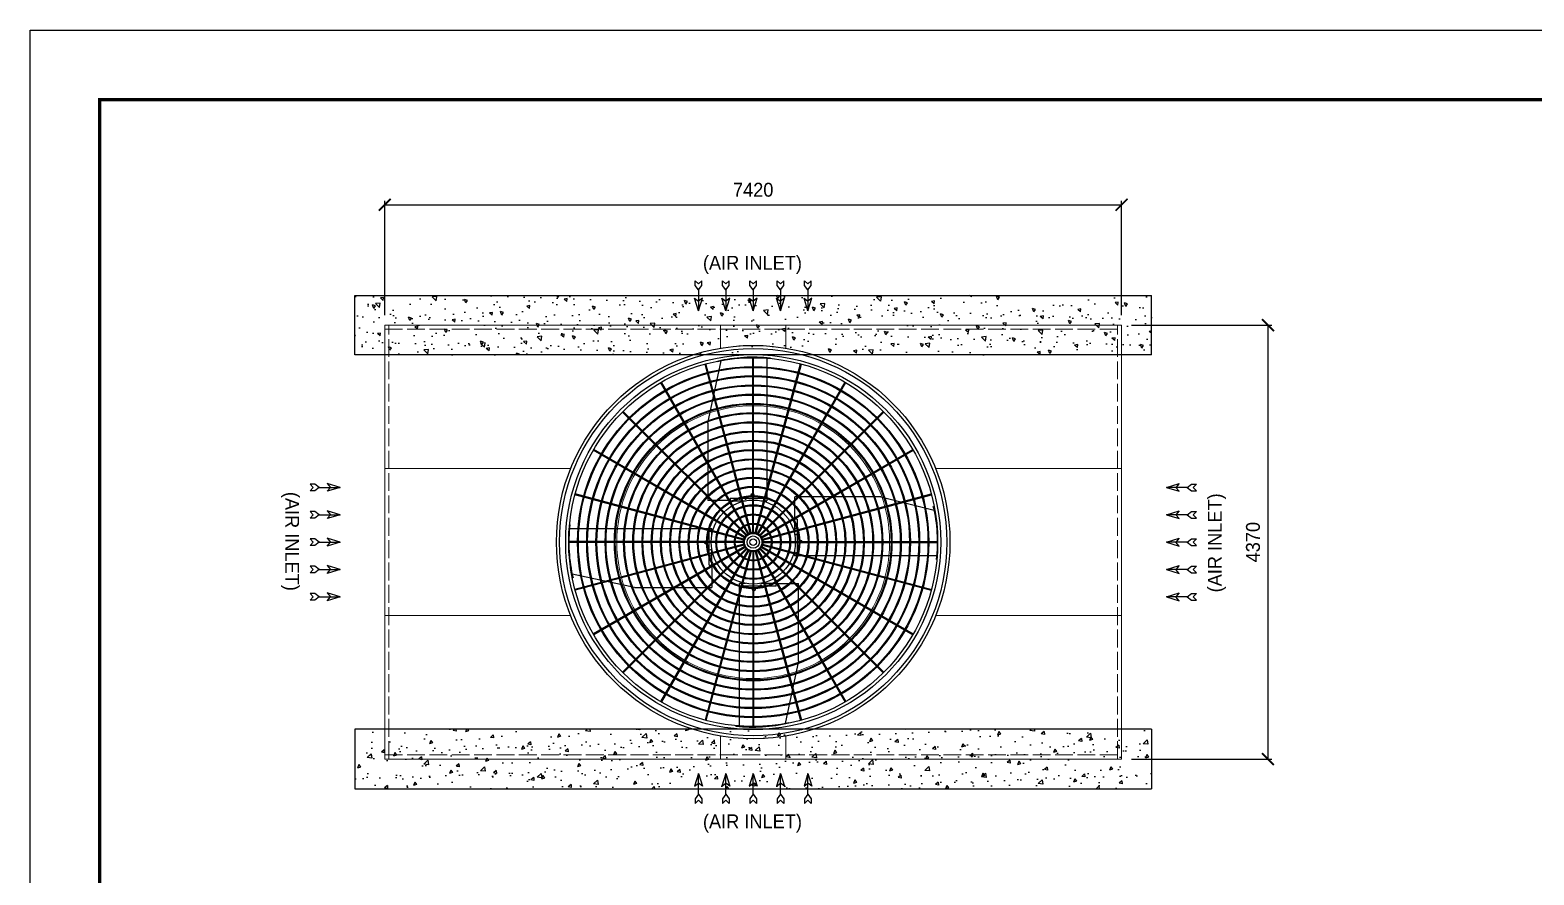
# Model space of a CAD drawing. Header units: millimetres. Extents: x 123866 to 162203, y -62385 to -41590.
# Drawn here: x 132796 to 147938, y -50098 to -41590 of the extents above; entities that cross this region are included whole.
import ezdxf
from ezdxf.enums import TextEntityAlignment as Align

# ---------------------------------------------------------------- set-up
doc = ezdxf.new("R2010")
doc.units = ezdxf.units.MM
doc.header["$LTSCALE"] = 30
doc.header["$MEASUREMENT"] = 0
doc.linetypes.add('DASHED', pattern=[15, 12, -3])
doc.layers.get('0').update_dxf_attribs({"linetype": 'CONTINUOUS'})
doc.layers.get('DEFPOINTS').update_dxf_attribs({"color": 143, "linetype": 'CONTINUOUS'})
for name, color, linetype in [('LINE', 7, 'CONTINUOUS'), ('냉각탑', 4, 'CONTINUOUS'), ('냉각탑_dim', 1, 'CONTINUOUS'), ('냉각탑_form', 1, 'CONTINUOUS'), ('냉각탑_text', 3, 'CONTINUOUS'), ('냉각탑_기초', 23, 'CONTINUOUS')]:
    doc.layers.add(name, color=color, linetype=linetype)
doc.styles.add('HY울릉도L', font='')
doc.styles.add('돋움', font='')
doc.styles.get('HY울릉도L').set_extended_font_data('HY울릉도L')
doc.styles.get('돋움').set_extended_font_data('Dotum')
doc.dimstyles.new('성지DIM', dxfattribs={"dimtxt": 3.5, "dimasz": 3, "dimexe": 1, "dimexo": 2.5, "dimgap": 2, "dimtad": 1, "dimdec": 0, "dimzin": 3, "dimdsep": 46, "dimtxsty": 'HY울릉도L', "dimblk": 'ARCHTICK', "dimcen": -2, "dimclrd": 256, "dimclre": 256, "dimclrt": 7, "dimadec": 0, "dimazin": 0, "dimtfac": 1, "dimtdec": 0, "dimtofl": 0, "dimtmove": 0, "dimatfit": 3, "dimfxl": 0, "dimtolj": 1, "dimtzin": 0, "dimlwe": -1, "dimarcsym": 0})

# ---------------------------------------------------------------- blocks, each defined once
blk = doc.blocks.new('냉각탑form')
at = {"layer": 'DEFPOINTS'}
blk.add_lwpolyline([(0, 297.07), (420.1, 297.07), (420.1, 0), (0, 0)], close=True, dxfattribs=at)
at = {"layer": '냉각탑_form', "const_width": 0.5}
blk.add_lwpolyline([(10, 287.07), (10, 10), (410.1, 10), (410.1, 287.07)], close=True, dxfattribs=at)
blk = doc.blocks.new('A$C1FB73ED1')
for p, q in [((1277, 1342.9), (1277, 2480)), ((1283, 1342.9), (1283, 2480)), ((1260.8, 1340), (966.5, 2438.3)), ((1266.6, 1341.6), (972.3, 2439.9)), ((1293.4, 1341.6), (1587.7, 2439.9)), ((1299.2, 1340), (1593.5, 2438.3)), ((1245.9, 1333), (677.4, 2317.7)), ((1251.1, 1336), (682.6, 2320.7)), ((1308.9, 1336), (1877.4, 2320.7)), ((1314.1, 1333), (1882.6, 2317.7)), ((1233.4, 1322.4), (429.4, 2126.4)), ((1237.6, 1326.6), (433.6, 2130.6)), ((1322.4, 1326.6), (2126.4, 2130.6)), ((1326.6, 1322.4), (2130.6, 2126.4)), ((1224, 1308.9), (239.3, 1877.4)), ((1227, 1314.1), (242.3, 1882.6)), ((1333, 1314.1), (2317.7, 1882.6)), ((1336, 1308.9), (2320.7, 1877.4)), ((1218.4, 1293.4), (120.1, 1587.7)), ((1220, 1299.2), (121.7, 1593.5)), ((1340, 1299.2), (2438.3, 1593.5)), ((1341.6, 1293.4), (2439.9, 1587.7)), ((1217.1, 1283), (80, 1283)), ((1217.1, 1277), (80, 1277)), ((1342.9, 1283), (2480, 1283)), ((1342.9, 1277), (2480, 1277)), ((1218.4, 1266.6), (120.1, 972.3)), ((1220, 1260.8), (121.7, 966.5)), ((1224, 1251.1), (239.3, 682.6)), ((1227, 1245.9), (242.3, 677.4)), ((1233.4, 1237.6), (429.4, 433.6)), ((1237.6, 1233.4), (433.6, 429.4)), ((1245.9, 1227), (677.4, 242.3)), ((1251.1, 1224), (682.6, 239.3)), ((1260.8, 1220), (966.5, 121.7)), ((1266.6, 1218.4), (972.3, 120.1)), ((1277, 1217.1), (1277, 80)), ((1283, 1217.1), (1283, 80)), ((1293.4, 1218.4), (1587.7, 120.1)), ((1299.2, 1220), (1593.5, 121.7)), ((1308.9, 1224), (1877.4, 239.3)), ((1314.1, 1227), (1882.6, 242.3)), ((1322.4, 1233.4), (2126.4, 429.4)), ((1326.6, 1237.6), (2130.6, 433.6)), ((1333, 1245.9), (2317.7, 677.4)), ((1336, 1251.1), (2320.7, 682.6)), ((1340, 1260.8), (2438.3, 966.5)), ((1341.6, 1266.6), (2439.9, 972.3))]:
    blk.add_line(p, q)
for radius in [1280, 1260, 1220, 1200]:
    blk.add_circle((1280, 1280), radius)
at = {"ltscale": 5}
for radius in [1143, 1137, 1083, 1077, 1023, 1017, 963, 957, 903, 897, 843, 837, 783, 777, 723, 717, 663, 657, 603, 597, 543, 537, 483, 477, 423, 417, 363, 357, 303, 297, 243, 237, 183, 177, 123, 117, 63, 57, 40, 21]:
    blk.add_circle((1280, 1280), radius, dxfattribs=at)
at = {"color": 7}
blk.add_circle((1280, 1280), 273.5, dxfattribs=at)
at = {"layer": 'LINE', "color": 7}
for p, q in [((985.2, 2053.4), (1071.5, 2459.4)), ((1368.2, 2477.5), (1368.2, 1567)), ((985.2, 2053.4), (985.2, 1550)), ((1130.8, 1567), (1369.4, 1567)), ((1130.8, 1567), (1369.4, 1567)), ((1130.8, 1567), (1130.8, 1549)), ((1130.8, 1567), (1130.8, 1549)), ((1369.4, 1567), (1369.4, 1549)), ((1369.4, 1567), (1369.4, 1549)), ((2111.5, 1574.8), (1550, 1574.8)), ((1550, 1429.2), (1550, 1574.8)), ((1550, 1429.2), (1550, 1574.8)), ((2111.5, 1574.8), (2457.5, 1488.5)), ((1130.8, 1550), (985.2, 1550)), ((1130.8, 1550), (985.2, 1550)), ((1130.8, 1549), (1230.5, 1549)), ((1130.8, 1549), (1230.5, 1549)), ((1329.5, 1549), (1369.4, 1549)), ((1329.5, 1549), (1369.4, 1549)), ((1549, 1429.2), (1549, 1329.5)), ((1549, 1429.2), (1549, 1329.5)), ((1567, 1429.2), (1549, 1429.2)), ((1567, 1429.2), (1549, 1429.2)), ((1567, 1429.2), (1567, 1190.6)), ((1567, 1429.2), (1567, 1190.6)), ((84.4, 1368.2), (993, 1368.2)), ((84.4, 1368.2), (993, 1368.2)), ((993, 1130.8), (993, 1369.4)), ((993, 1130.8), (993, 1369.4)), ((993, 1369.4), (1011, 1369.4)), ((993, 1369.4), (1011, 1369.4)), ((993, 1130.8), (993, 1369.4)), ((993, 1130.8), (993, 1369.4)), ((993, 1369.4), (1011, 1369.4)), ((993, 1369.4), (1011, 1369.4)), ((1011, 1329.5), (1011, 1369.4)), ((1011, 1329.5), (1011, 1369.4)), ((1011, 1329.5), (1011, 1369.4)), ((1011, 1329.5), (1011, 1369.4)), ((1011, 1130.8), (1011, 1230.5)), ((1011, 1130.8), (1011, 1230.5)), ((1011, 1130.8), (1011, 1230.5)), ((1011, 1130.8), (1011, 1230.5)), ((1549, 1230.5), (1549, 1190.6)), ((1549, 1230.5), (1549, 1190.6)), ((1567, 1190.6), (1549, 1190.6)), ((1567, 1190.6), (1549, 1190.6)), ((2475.6, 1191.8), (1567, 1191.8)), ((993, 1130.8), (1011, 1130.8)), ((993, 1130.8), (1011, 1130.8)), ((993, 1130.8), (1011, 1130.8)), ((993, 1130.8), (1011, 1130.8)), ((1010, 1130.8), (1010, 985.2)), ((1010, 1130.8), (1010, 985.2)), ((1010, 1130.8), (1010, 985.2)), ((1010, 1130.8), (1010, 985.2)), ((508.5, 985.2), (102.5, 1071.5)), ((508.5, 985.2), (1010, 985.2)), ((508.5, 985.2), (1010, 985.2)), ((1230.5, 1011), (1190.6, 1011)), ((1190.6, 993), (1190.6, 1011)), ((1230.5, 1011), (1190.6, 1011)), ((1190.6, 993), (1190.6, 1011)), ((1429.2, 993), (1190.6, 993)), ((1429.2, 993), (1190.6, 993)), ((1191.8, 82.5), (1191.8, 993)), ((1429.2, 1011), (1329.5, 1011)), ((1429.2, 1011), (1329.5, 1011)), ((1429.2, 993), (1429.2, 1011)), ((1429.2, 993), (1429.2, 1011)), ((1429.2, 1010), (1574.8, 1010)), ((1429.2, 1010), (1574.8, 1010)), ((1574.8, 506.6), (1574.8, 1010)), ((1574.8, 506.6), (1488.5, 100.6)), ((1512.8, 104.1), (1512.8, 106.1)), ((1166.8, 83), (1166.8, 85)), ((1393.2, 83), (1393.2, 85))]:
    blk.add_line(p, q, dxfattribs=at)
for points in [[(1272.3, 1594.4), (1268.5, 1587.9), (1272.3, 1581.4), (1279.8, 1581.4), (1283.5, 1587.9), (1279.8, 1594.4)], [(1272.3, 1594.4), (1268.5, 1587.9), (1272.3, 1581.4), (1279.8, 1581.4), (1283.5, 1587.9), (1279.8, 1594.4)], [(965.6, 1272.3), (972.1, 1268.5), (978.6, 1272.3), (978.6, 1279.8), (972.1, 1283.5), (965.6, 1279.8)], [(965.6, 1272.3), (972.1, 1268.5), (978.6, 1272.3), (978.6, 1279.8), (972.1, 1283.5), (965.6, 1279.8)], [(965.6, 1272.3), (972.1, 1268.5), (978.6, 1272.3), (978.6, 1279.8), (972.1, 1283.5), (965.6, 1279.8)], [(965.6, 1272.3), (972.1, 1268.5), (978.6, 1272.3), (978.6, 1279.8), (972.1, 1283.5), (965.6, 1279.8)], [(1594.4, 1287.7), (1587.9, 1291.5), (1581.4, 1287.7), (1581.4, 1280.2), (1587.9, 1276.5), (1594.4, 1280.2)], [(1594.4, 1287.7), (1587.9, 1291.5), (1581.4, 1287.7), (1581.4, 1280.2), (1587.9, 1276.5), (1594.4, 1280.2)], [(1287.7, 965.6), (1291.5, 972.1), (1287.7, 978.6), (1280.2, 978.6), (1276.5, 972.1), (1280.2, 965.6)], [(1287.7, 965.6), (1291.5, 972.1), (1287.7, 978.6), (1280.2, 978.6), (1276.5, 972.1), (1280.2, 965.6)]]:
    blk.add_lwpolyline(points, close=True, dxfattribs=at)
for centre, radius in [((1276, 1587.9), 8.5), ((1276, 1587.9), 8.5), ((1190.6, 1559), 2), ((1190.6, 1559), 2), ((1230.6, 1559), 2), ((1230.6, 1559), 2), ((1349.6, 1559), 2), ((1349.6, 1559), 2), ((1559, 1369.4), 2), ((1559, 1369.4), 2), ((972.1, 1276), 8.5), ((972.1, 1276), 8.5), ((972.1, 1276), 8.5), ((972.1, 1276), 8.5), ((1001, 1349.6), 2), ((1001, 1349.6), 2), ((1001, 1349.6), 2), ((1001, 1349.6), 2), ((1559, 1329.4), 2), ((1559, 1329.4), 2), ((1587.9, 1284), 8.5), ((1587.9, 1284), 8.5), ((1001, 1230.6), 2), ((1001, 1230.6), 2), ((1001, 1230.6), 2), ((1001, 1230.6), 2), ((1001, 1190.6), 2), ((1001, 1190.6), 2), ((1001, 1190.6), 2), ((1001, 1190.6), 2), ((1559, 1210.4), 2), ((1559, 1210.4), 2), ((1210.4, 1001), 2), ((1210.4, 1001), 2), ((1284, 972.1), 8.5), ((1284, 972.1), 8.5), ((1329.4, 1001), 2), ((1329.4, 1001), 2), ((1369.4, 1001), 2), ((1369.4, 1001), 2)]:
    blk.add_circle(centre, radius, dxfattribs=at)
for centre, radius, start, end in [((1280, 1483.4), 1000, 83.50065, 103.45952), ((1280, 1483.4), 998, 83.48757, 103.487), ((1481.5, 1280), 998, 353.48757, 13.487), ((1481.5, 1280), 1000, 353.50065, 13.45952), ((1078.5, 1280), 1000, 173.50065, 193.45952), ((1078.5, 1280), 998, 173.48757, 193.487), ((1280, 1076.6), 998, 263.48757, 283.487), ((1280, 1076.6), 1000, 263.50065, 283.45952)]:
    blk.add_arc(centre, radius, start, end, dxfattribs=at)
blk = doc.blocks.new('_ArchTick')
at = {"color": 0, "linetype": 'ByBlock', "const_width": 0.15}
blk.add_lwpolyline([(-0.5, -0.5), (0.5, 0.5)], dxfattribs=at)
blk = doc.blocks.new('*D63')
at = {"layer": 'DEFPOINTS', "color": 0, "transparency": 16777216}
for p in [(143787, -43349), (136367, -44562), (143787, -44562)]:
    blk.add_point(p, dxfattribs=at)
at = {"layer": '냉각탑_dim', "transparency": 16777216}
for p, q in [((136367, -44462), (136367, -43309)), ((143787, -44462), (143787, -43309))]:
    blk.add_line(p, q, dxfattribs=at)
at = {"layer": '냉각탑_dim', "lineweight": -2, "transparency": 16777216}
blk.add_line((136367, -43349), (143787, -43349), dxfattribs=at)
at = {"layer": '냉각탑_dim', "lineweight": -2, "transparency": 16777216, "xscale": 120, "yscale": 120, "zscale": 120, "rotation": 180}
blk.add_blockref('_ArchTick', (136367, -43349), dxfattribs=at)
at = {"layer": '냉각탑_dim', "lineweight": -2, "transparency": 16777216, "xscale": 120, "yscale": 120, "zscale": 120}
blk.add_blockref('_ArchTick', (143787, -43349), dxfattribs=at)
at = {"layer": '냉각탑_dim', "color": 7, "transparency": 16777216, "insert": (140077, -43199), "char_height": 140, "attachment_point": 5, "style": 'HY울릉도L'}
blk.add_mtext('\\A1;7420', dxfattribs=at)
blk = doc.blocks.new('*D64')
at = {"layer": 'DEFPOINTS', "color": 0, "transparency": 16777216}
for p in [(143787, -44562), (143787, -48932), (145260, -48932)]:
    blk.add_point(p, dxfattribs=at)
at = {"layer": '냉각탑_dim', "transparency": 16777216}
for p, q in [((143887, -44562), (145300, -44562)), ((143887, -48932), (145300, -48932))]:
    blk.add_line(p, q, dxfattribs=at)
at = {"layer": '냉각탑_dim', "lineweight": -2, "transparency": 16777216}
blk.add_line((145260, -44562), (145260, -48932), dxfattribs=at)
at = {"layer": '냉각탑_dim', "lineweight": -2, "transparency": 16777216, "xscale": 120, "yscale": 120, "zscale": 120}
for p, rotation in [((145260, -44562), 90), ((145260, -48932), 270)]:
    blk.add_blockref('_ArchTick', p, dxfattribs=dict(at, rotation=rotation))
at = {"layer": '냉각탑_dim', "color": 7, "transparency": 16777216, "insert": (145110, -46747), "char_height": 140, "attachment_point": 5, "rotation": 90, "style": 'HY울릉도L'}
blk.add_mtext('\\A1;4370', dxfattribs=at)
blk = doc.blocks.new('화살표 IN OUT')
at = {"layer": '냉각탑_dim'}
for p, q in [((-323, 43), (-384, 43)), ((-343, 0), (-384, 43)), ((-384, -43), (-343, 0)), ((-266, 0), (-323, 43)), ((-266, 0), (-323, -43)), ((-266, 0), (0, 0)), ((-163, 50), (-122, 0)), ((0, 0), (-163, 50)), ((-163, -50), (-122, 0)), ((0, 0), (-163, -50)), ((-323, -43), (-384, -43))]:
    blk.add_line(p, q, dxfattribs=at)
blk = doc.blocks.new('A$C4F4C5F33')
at = {"layer": '냉각탑_기초', "ltscale": 30}
h = blk.add_hatch(dxfattribs=at)
h.set_pattern_fill('AR-CONC', color=256, scale=50, angle=90, style=0)
h.set_pattern_definition([(220, (-113710.86, 1170.8), (31.3761, -358.6301), [37.5, -412.5]), (275, (-113710.86, 1170.8), (-376.0961, 69.3757), [30, -330]), (169.54856, (-113708.25, 1140.92), (-344.72, -289.2544), [31.8701, -350.5711]), (223.8158, (-113810.86, 1170.8), (82.7596, -533.6207), [56.25, -618.75]), (173.36436, (-113803.97, 1126.34), (-487.0593, -467.331), [47.8052, -525.857]), (278.81584, (-113810.86, 1170.8), (-487.0593, -467.331), [45, -495]), (249, (-113785.86, 1120.8), (201.30945, -298.4535), [37.5, -412.5]), (304, (-113785.86, 1120.8), (-362.575, -121.6577), [30, -330]), (198.54856, (-113769.1, 1095.94), (-161.2656, -420.1112), [31.8701, -350.5711]), (232.5, (-113710.86, 1170.81), (-166.44693, -6.07993), [0, -326, 0, -335, 0, -331.25]), (262.5, (-113710.86, 1170.8), (-197.20586, -131.53477), [0, -191, 0, -318.5, 0, -126.25]), (302.5, (-113710.86, 1282.31), (11.27744, -266.91122), [0, -125, 0, -390, 0, -517.5]), (312.5, (-113710.86, 1332.3), (-50.0525, -291.5931), [0, -162.5, 0, -259, 0, -367.5])])
h.paths.add_polyline_path([(0, 0), (8020, 0), (8020, 600), (0, 600)])
for p, q in [((8020, 600), (0, 600)), ((0, 600), (0, 0)), ((8020, 600), (8020, 0)), ((0, 0), (8020, 0))]:
    blk.add_line(p, q, dxfattribs=at)

msp = doc.modelspace()

# ---------------------------------------------------------------- linework, layer by layer
at = {"lineweight": 18, "ltscale": 500}
for p, q in [((136367, -48931.6), (136367, -44561.6)), ((136367, -44561.6), (143787, -44561.6)), ((139747, -44561.6), (139747, -44793.2)), ((140407, -44561.6), (140407, -44793.2)), ((143787, -48931.6), (143787, -44561.6)), ((136367, -46006.6), (138239.4, -46006.6)), ((143787, -46006.6), (141914.6, -46006.6)), ((136367, -47486.6), (138239.4, -47486.6)), ((143787, -47486.6), (141914.6, -47486.6)), ((139747, -48931.6), (139747, -48699.9)), ((140407, -48931.6), (140407, -48699.9)), ((143787, -48931.6), (136367, -48931.6))]:
    msp.add_line(p, q, dxfattribs=at)
at = {"color": 5, "linetype": 'DASHED', "lineweight": 9, "ltscale": 0.5}
for p, q in [((136367, -44603.6), (143787, -44603.6)), ((136409, -48931.6), (136409, -44561.6)), ((143745, -48931.6), (143745, -44561.6)), ((136367, -48889.6), (143787, -48889.6))]:
    msp.add_line(p, q, dxfattribs=at)
at = {"lineweight": 18, "ltscale": 500}
msp.add_circle((140077, -46746.6), 1373.7, dxfattribs=at)

# ---------------------------------------------------------------- block references
at = {"ltscale": 500, "xscale": -1, "rotation": 180}
msp.add_blockref('A$C4F4C5F33', (136067, -44261.6), dxfattribs=at)
at = {"ltscale": 500}
msp.add_blockref('A$C4F4C5F33', (136067, -49231.6), dxfattribs=at)
at = {"layer": '냉각탑', "xscale": 1.547656249593181, "yscale": 1.547656249593181, "zscale": 1.547656249593181}
msp.add_blockref('A$C1FB73ED1', (138096, -48727.6), dxfattribs=at)
at = {"layer": '냉각탑_dim', "yscale": 0.7875000000021828, "zscale": 0.7875000000021828, "rotation": 90}
for p, xscale in [((139525.8, -44416.6), -0.7875000000021828), ((139801.4, -44416.6), -0.7875000000021828), ((140077, -44416.6), -0.7875000000021828), ((140352.7, -44416.6), -0.7875000000021828), ((140628.3, -44416.6), -0.7875000000021828), ((139525.8, -49076.6), 0.7875000000021828), ((139801.4, -49076.6), 0.7875000000021828), ((140077, -49076.6), 0.7875000000021828), ((140352.7, -49076.6), 0.7875000000021828), ((140628.3, -49076.6), 0.7875000000021828)]:
    msp.add_blockref('화살표 IN OUT', p, dxfattribs=dict(at, xscale=xscale))
at = {"layer": '냉각탑_dim'}
for p, xscale, yscale, zscale in [((135917, -46195.3), 0.7875000000021828, 0.7875000000021828, 0.7875000000021828), ((144237, -46195.3), -0.7875000000021828, 0.7874999999985448, 0.7875), ((135917, -46470.9), 0.7875000000021828, 0.7875000000021828, 0.7875000000021828), ((144237, -46470.9), -0.7875000000021828, 0.7874999999985448, 0.7875), ((135917, -46746.6), 0.7875000000021828, 0.7875000000021828, 0.7875000000021828), ((144237, -46746.6), -0.7875000000021828, 0.7874999999985448, 0.7875), ((135917, -47022.2), 0.7875000000021828, 0.7875000000021828, 0.7875000000021828), ((144237, -47022.2), -0.7875000000021828, 0.7874999999985448, 0.7875), ((135917, -47297.8), 0.7875000000021828, 0.7875000000021828, 0.7875000000021828), ((144237, -47297.8), -0.7875000000021828, 0.7874999999985448, 0.7875)]:
    msp.add_blockref('화살표 IN OUT', p, dxfattribs=dict(at, xscale=xscale, yscale=yscale, zscale=zscale))
at = {"layer": '냉각탑_form', "xscale": 70, "yscale": 70, "zscale": 70}
msp.add_blockref('냉각탑form', (132795.9, -62385.3), dxfattribs=at)

# ---------------------------------------------------------------- texts
at = {"layer": '냉각탑_text', "style": '돋움'}
for p in [(140069.5, -43933.9), (140069.5, -49558.8)]:
    msp.add_text('(AIR INLET)', height=140, dxfattribs=at).set_placement(p, align=Align.MIDDLE_CENTER)
for rotation, p in [(270, (135434.8, -46739)), (90, (144725.1, -46754.1))]:
    msp.add_text('(AIR INLET)', height=140, rotation=rotation, dxfattribs=at).set_placement(p, align=Align.MIDDLE_CENTER)

# ---------------------------------------------------------------- dimensions: what is measured, and where the dimension line sits
at = {"layer": '냉각탑_dim'}
dim = msp.add_linear_dim(base=(143787, -43349), p1=(136367, -44561.6), p2=(143787, -44561.6), dimstyle='성지DIM', override={"dimscale": 40}, dxfattribs=at)
dim.commit()
dim.dimension.update_dxf_attribs({"geometry": '*D63', "text_midpoint": (140077, -43199)})
dim = msp.add_linear_dim(base=(145259.9, -48931.6), p1=(143787, -44561.6), p2=(143787, -48931.6), angle=90, dimstyle='성지DIM', override={"dimscale": 40}, dxfattribs=at)
dim.commit()
dim.dimension.update_dxf_attribs({"geometry": '*D64', "text_midpoint": (145109.9, -46746.6)})

doc.saveas('drawing.dxf')
